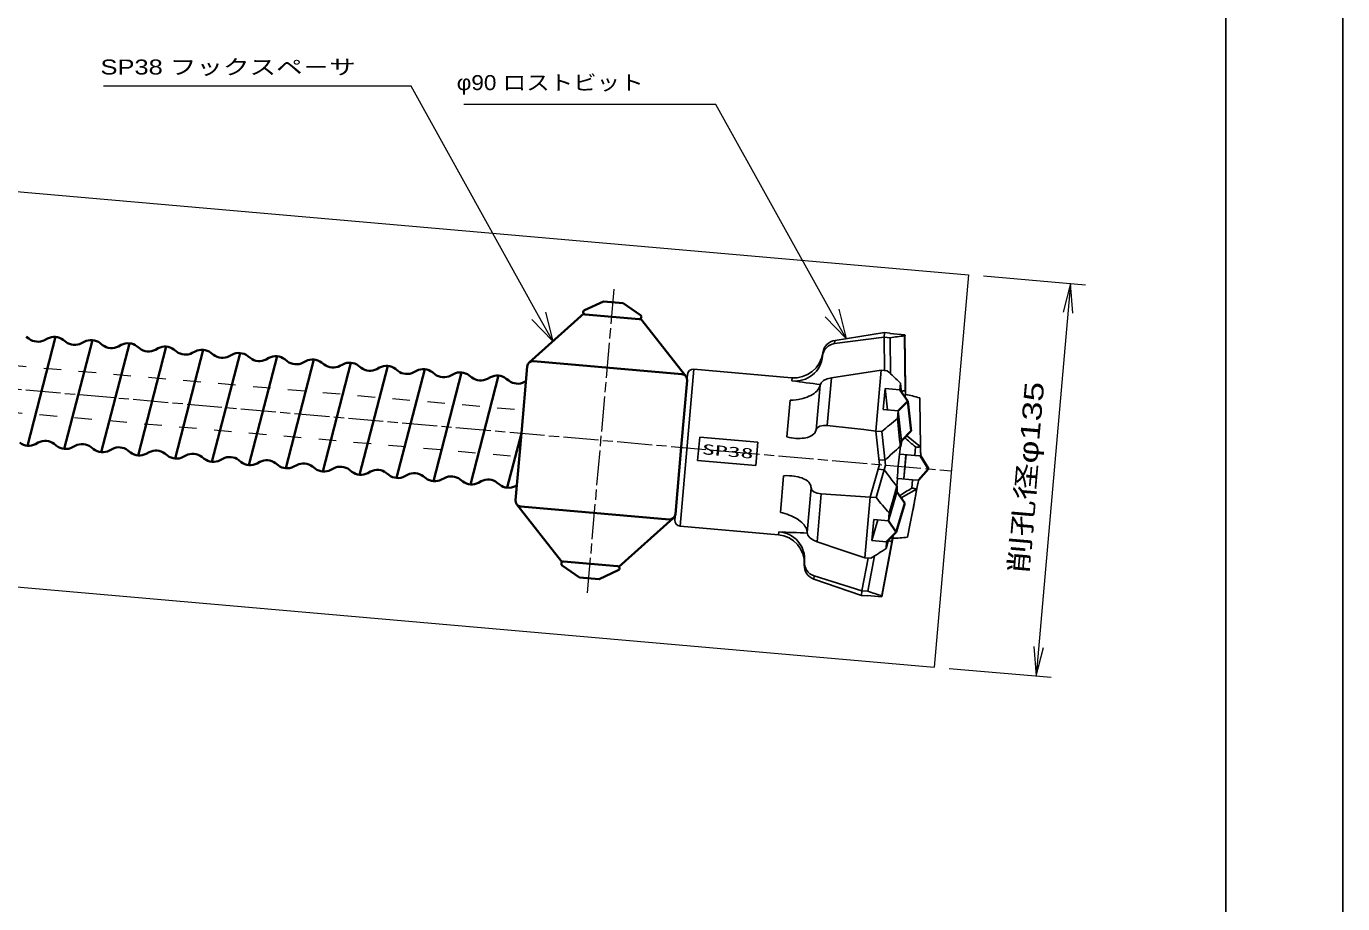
# Model space of a CAD drawing. Units: millimetres at full size, sheet at 1:1; details may follow other scales. Extents: x 0 to 1680, y -15 to 1188.
# Drawn here: x 1228.9 to 1680, y 586.6 to 887.3 of the extents above; entities that cross this region are included whole.
import ezdxf
from ezdxf.enums import TextEntityAlignment as Align

# ---------------------------------------------------------------- set-up
doc = ezdxf.new("R2010")
doc.units = ezdxf.units.MM
doc.linetypes.add('CHAIN', pattern=[18.5, 12, -1.5, 3.5, -1.5])
doc.linetypes.add('DASHED_SPACED', pattern=[12, 6, -6])
for name, color, linetype, lineweight in [('1 外形線', 7, 'Continuous', 35), ('2 細線', 3, 'Continuous', 20), ('3 隠れ線', 2, 'DASHED_SPACED', 13), ('4 中心線', 1, 'CHAIN', 15), ('6 寸法線', 4, 'Continuous', 13), ('7 枠・タイトル', 7, 'Continuous', 25), ('DEFPOINTS_8', 7, 'Continuous', 25)]:
    doc.layers.add(name, color=color, linetype=linetype, lineweight=lineweight)
doc.styles.add('txt', font='')
doc.styles.add('ＭＳ Ｐゴシック', font='')
doc.styles.get('txt').set_extended_font_data('txt')
doc.styles.get('ＭＳ Ｐゴシック').set_extended_font_data('MS PGothic')

# ---------------------------------------------------------------- blocks, each defined once
blk = doc.blocks.new('open_arrow')
at = {"color": 0, "linetype": 'Continuous', "lineweight": -2}
blk.add_lwpolyline([(7.5, 1.25), (0, 0), (7.5, -1.25)], dxfattribs=at)

msp = doc.modelspace()

# ---------------------------------------------------------------- linework, layer by layer
at = {"layer": '1 外形線'}
for p, q in [((1426.685, 793.03), (1420.149, 789.983)), ((1433.431, 792.439), (1426.685, 793.03)), ((1433.431, 792.439), (1439.339, 788.304)), ((1419.892, 788.833), (1401.235, 772.082)), ((1420.408, 788.56), (1438.837, 786.947)), ((1439.393, 787.127), (1454.858, 767.391)), ((1229.71, 780.25), (1228.86, 780.914)), ((1238.87, 780.847), (1229.233, 743.555)), ((1529.882, 781.172), (1529.914, 781.531)), ((1235.135, 779.775), (1236.087, 780.281)), ((1242.362, 779.143), (1241.512, 779.807)), ((1251.522, 779.74), (1241.885, 742.448)), ((1247.787, 778.668), (1248.739, 779.174)), ((1255.013, 778.036), (1254.164, 778.7)), ((1264.173, 778.634), (1254.536, 741.342)), ((1260.438, 777.561), (1261.39, 778.068)), ((1267.665, 776.929), (1266.815, 777.593)), ((1276.825, 777.527), (1267.188, 740.235)), ((1273.09, 776.455), (1274.042, 776.961)), ((1280.317, 775.822), (1279.467, 776.486)), ((1289.477, 776.42), (1279.84, 739.128)), ((1285.742, 775.348), (1286.694, 775.854)), ((1292.968, 774.715), (1292.119, 775.379)), ((1302.128, 775.313), (1292.491, 738.021)), ((1298.393, 774.241), (1299.345, 774.747)), ((1305.62, 773.609), (1304.77, 774.272)), ((1314.78, 774.206), (1305.143, 736.914)), ((1311.045, 773.134), (1311.997, 773.64)), ((1318.272, 772.502), (1317.422, 773.165)), ((1327.432, 773.099), (1317.795, 735.807)), ((1323.697, 772.027), (1324.649, 772.533)), ((1330.923, 771.395), (1330.074, 772.059)), ((1340.083, 771.992), (1330.446, 734.7)), ((1453.5, 768.098), (1402.694, 772.543)), ((1336.348, 770.92), (1337.3, 771.426)), ((1343.575, 770.288), (1342.725, 770.952)), ((1352.735, 770.885), (1343.098, 733.593)), ((1349, 769.813), (1349.952, 770.319)), ((1356.227, 769.181), (1355.377, 769.845)), ((1365.387, 769.779), (1355.75, 732.487)), ((1361.652, 768.706), (1362.604, 769.213)), ((1368.878, 768.074), (1368.029, 768.738)), ((1378.038, 768.672), (1368.401, 731.38)), ((1374.303, 767.6), (1375.255, 768.106)), ((1381.53, 766.967), (1380.68, 767.631)), ((1390.69, 767.565), (1381.053, 730.273)), ((1386.955, 766.493), (1387.907, 766.999)), ((1400.528, 770.724), (1398.523, 747.812)), ((1394.182, 765.86), (1393.332, 766.524)), ((1399.607, 765.386), (1400.083, 765.639)), ((1453.314, 743.018), (1455.318, 765.931)), ((1232.968, 744.628), (1232.016, 744.121)), ((1398.523, 747.812), (1393.705, 729.166)), ((1396.519, 724.899), (1398.523, 747.812)), ((1528.752, 745.234), (1528.404, 743.352)), ((1238.393, 744.153), (1239.242, 743.489)), ((1245.619, 743.521), (1244.667, 743.015)), ((1251.044, 743.046), (1251.894, 742.382)), ((1258.271, 742.414), (1257.319, 741.908)), ((1263.696, 741.939), (1264.546, 741.275)), ((1270.923, 741.307), (1269.971, 740.801)), ((1276.348, 740.832), (1277.197, 740.169)), ((1283.574, 740.2), (1282.622, 739.694)), ((1453.314, 743.018), (1451.309, 720.106)), ((1288.999, 739.725), (1289.849, 739.062)), ((1296.226, 739.093), (1295.274, 738.587)), ((1301.651, 738.619), (1302.501, 737.955)), ((1308.878, 737.986), (1307.926, 737.48)), ((1314.303, 737.512), (1315.152, 736.848)), ((1321.529, 736.879), (1320.577, 736.373)), ((1326.954, 736.405), (1327.804, 735.741)), ((1334.181, 735.773), (1333.229, 735.266)), ((1339.606, 735.298), (1340.456, 734.634)), ((1346.833, 734.666), (1345.881, 734.16)), ((1352.258, 734.191), (1353.107, 733.527)), ((1359.484, 733.559), (1358.532, 733.053)), ((1364.909, 733.084), (1365.759, 732.42)), ((1372.136, 732.452), (1371.184, 731.946)), ((1377.561, 731.977), (1378.411, 731.314)), ((1384.788, 731.345), (1383.836, 730.839)), ((1390.213, 730.87), (1391.062, 730.207)), ((1396.963, 729.985), (1396.487, 729.732)), ((1527.206, 729.655), (1527.223, 727.741)), ((1412.444, 703.704), (1396.979, 723.44)), ((1449.143, 718.288), (1398.337, 722.733)), ((1431.945, 701.998), (1450.602, 718.748)), ((1413, 703.883), (1431.429, 702.271)), ((1418.406, 698.391), (1412.498, 702.526)), ((1425.152, 697.801), (1431.688, 700.847)), ((1425.152, 697.801), (1418.406, 698.391))]:
    msp.add_line(p, q, dxfattribs=at)
at = {"layer": '1 外形線', "lineweight": 25}
for p, q in [((1505.815, 778.523), (1522.811, 780.703)), ((1522.953, 782.335), (1506.019, 779.652)), ((1522.953, 782.335), (1522.811, 780.703)), ((1522.811, 780.703), (1524.887, 780.521)), ((1522.811, 780.703), (1522.952, 769.296)), ((1524.866, 782.167), (1522.953, 782.335)), ((1524.849, 781.974), (1524.866, 782.167)), ((1529.914, 781.531), (1524.849, 781.974)), ((1524.887, 780.521), (1525.04, 768.187)), ((1505.815, 778.523), (1505.912, 779.636)), ((1501.745, 774.286), (1501.82, 775.15)), ((1455.497, 767.974), (1451.131, 718.068)), ((1457.605, 769.743), (1452.899, 715.96)), ((1491.072, 766.815), (1457.605, 769.743)), ((1521.821, 769.394), (1504.792, 766.832)), ((1521.821, 769.394), (1520, 748.582)), ((1523.897, 769.213), (1521.821, 769.394)), ((1491.24, 765.791), (1491.328, 766.792)), ((1499.533, 748.999), (1500.875, 764.34)), ((1503.357, 750.424), (1504.792, 766.832)), ((1522.571, 755.931), (1523.202, 763.149)), ((1523.198, 763.147), (1524.001, 755.805)), ((1523.202, 763.149), (1528.267, 762.706)), ((1528.468, 765.007), (1528.267, 762.706)), ((1489.557, 746.549), (1490.659, 759.143)), ((1530.086, 760.062), (1530.185, 761.196)), ((1530.185, 761.196), (1530.15, 761.199)), ((1535.055, 759.933), (1535.25, 750.198)), ((1527.635, 755.488), (1522.571, 755.931)), ((1527.635, 755.488), (1527.402, 752.827)), ((1535.329, 744.245), (1535.25, 750.198)), ((1459.64, 746.485), (1458.942, 738.511)), ((1479.564, 744.737), (1459.64, 746.48)), ((1479.564, 744.742), (1478.866, 736.768)), ((1520, 748.582), (1522.076, 748.4)), ((1520, 748.582), (1521.273, 737.075)), ((1522.076, 748.4), (1523.349, 736.894)), ((1535.328, 743.11), (1530.549, 747.063)), ((1528.061, 740.68), (1528.17, 740.671)), ((1528.17, 740.671), (1528.404, 743.352)), ((1528.17, 740.671), (1528.388, 740.652)), ((1528.388, 740.652), (1533.33, 740.219)), ((1530.351, 740.48), (1529.622, 732.146)), ((1530.335, 740.298), (1529.638, 732.328)), ((1533.582, 743.105), (1533.33, 740.219)), ((1533.33, 740.219), (1535.365, 740.041)), ((1535.345, 741.734), (1535.314, 744.245)), ((1535.385, 740.04), (1535.373, 740.908)), ((1478.866, 736.768), (1458.942, 738.511)), ((1518.022, 725.965), (1521.273, 737.075)), ((1520.098, 725.783), (1523.349, 736.894)), ((1520.806, 735.482), (1522.882, 735.3)), ((1523.166, 738.544), (1521.09, 738.726)), ((1487.292, 720.659), (1488.393, 733.254)), ((1527.206, 729.655), (1527.441, 732.337)), ((1527.441, 732.337), (1527.332, 732.346)), ((1527.659, 732.318), (1527.441, 732.337)), ((1532.601, 731.885), (1527.659, 732.318)), ((1532.601, 731.885), (1532.348, 729)), ((1534.636, 731.707), (1532.601, 731.885)), ((1534.493, 730.853), (1534.655, 731.706)), ((1496.45, 713.767), (1497.792, 729.108)), ((1499.875, 710.633), (1501.311, 727.04)), ((1518.022, 725.965), (1501.311, 727.04)), ((1533.955, 728.628), (1528.68, 725.632)), ((1532.76, 721.73), (1533.87, 727.574)), ((1533.86, 727.576), (1534.322, 730.044)), ((1518.022, 725.965), (1516.201, 705.152)), ((1520.098, 725.783), (1518.022, 725.965)), ((1518.646, 711.063), (1519.277, 718.28)), ((1518.646, 711.063), (1520.71, 718.155)), ((1519.277, 718.28), (1524.341, 717.837)), ((1524.574, 720.498), (1524.341, 717.837)), ((1452.899, 715.96), (1486.622, 713.01)), ((1486.622, 713.01), (1486.71, 714.011)), ((1525.868, 711.845), (1525.96, 712.899)), ((1523.71, 710.62), (1518.646, 711.063)), ((1525.535, 710.559), (1522.094, 692.154)), ((1523.508, 708.318), (1524.369, 711.288)), ((1523.71, 710.62), (1523.508, 708.318)), ((1525.535, 710.559), (1525.719, 712.655)), ((1495.484, 702.725), (1495.58, 703.821)), ((1517.332, 705.053), (1515.211, 693.844)), ((1516.201, 705.152), (1518.277, 704.97)), ((1519.58, 705.782), (1517.288, 693.662)), ((1498.755, 697.829), (1498.853, 698.941)), ((1498.755, 697.829), (1515.069, 692.212)), ((1515.211, 693.844), (1498.853, 698.941)), ((1515.069, 692.212), (1515.211, 693.844)), ((1515.069, 692.212), (1516.982, 692.045)), ((1517.288, 693.662), (1515.211, 693.844)), ((1516.982, 692.045), (1516.998, 692.238)), ((1516.998, 692.238), (1522.063, 691.795)), ((1522.063, 691.795), (1522.094, 692.154))]:
    msp.add_line(p, q, dxfattribs=at)
at = {"layer": '1 外形線', "color": 1}
for p, q in [((1528.265, 762.681), (1530.94, 758.835)), ((1530.94, 758.835), (1527.635, 755.488)), ((1532.057, 748.59), (1528.753, 745.243)), ((1535.365, 740.041), (1538.008, 735.609)), ((1538.008, 735.609), (1534.655, 731.706)), ((1527.223, 727.741), (1529.896, 723.871)), ((1529.896, 723.871), (1527.014, 713.967)), ((1524.341, 717.837), (1527.014, 713.967)), ((1527.014, 713.967), (1523.71, 710.62))]:
    msp.add_line(p, q, dxfattribs=at)
at = {"layer": '1 外形線', "lineweight": 25}
for points in [[(1529.882, 781.172), (1529.984, 771.81), (1530.075, 762.449)], [(1530.15, 761.199), (1530.129, 763.07), (1529.914, 781.531)], [(1500.875, 764.34), (1500.784, 763.919), (1500.626, 763.497), (1500.396, 763.069), (1500.096, 762.646), (1499.742, 762.247), (1499.324, 761.858), (1498.835, 761.477), (1498.283, 761.112), (1497.714, 760.791), (1497.095, 760.491), (1496.419, 760.21), (1495.697, 759.957), (1494.993, 759.749), (1493.496, 759.417), (1492.708, 759.297), (1491.691, 759.192), (1490.659, 759.143)], [(1504.792, 766.832), (1503.304, 766.47), (1502.074, 765.888), (1501.239, 765.153), (1500.875, 764.34)], [(1528.804, 761.906), (1528.723, 762.653), (1528.468, 765.007)], [(1528.754, 745.235), (1528.652, 746.178), (1527.635, 755.488)], [(1489.557, 746.549), (1490.317, 746.382), (1491.082, 746.245), (1491.858, 746.14), (1492.628, 746.07), (1494.074, 746.039), (1494.769, 746.078), (1495.442, 746.154), (1496.047, 746.26), (1496.617, 746.4), (1497.149, 746.573), (1497.64, 746.78), (1498.072, 747.012), (1498.788, 747.564), (1499.065, 747.882), (1499.236, 748.142), (1499.471, 748.702), (1499.533, 748.999)], [(1499.533, 748.999), (1499.907, 749.717), (1500.783, 750.228), (1502.033, 750.461), (1503.357, 750.424)], [(1503.357, 750.424), (1511.677, 749.507), (1515.839, 749.045), (1520, 748.582)], [(1527.402, 752.827), (1527.909, 748.094), (1528.159, 745.725), (1528.404, 743.352)], [(1535.345, 741.734), (1535.366, 741.214), (1535.371, 740.908)], [(1497.792, 729.108), (1497.773, 729.503), (1497.686, 729.894), (1497.528, 730.285), (1497.298, 730.665), (1497.01, 731.018), (1496.655, 731.357), (1496.228, 731.682), (1495.734, 731.986), (1495.217, 732.247), (1494.645, 732.484), (1494.011, 732.698), (1493.329, 732.882), (1491.945, 733.138), (1491.204, 733.221), (1490.431, 733.272), (1489.424, 733.29), (1488.393, 733.254)], [(1534.491, 730.853), (1534.434, 730.553), (1534.322, 730.044)], [(1501.311, 727.04), (1499.874, 727.266), (1498.736, 727.724), (1498.02, 728.359), (1497.792, 729.108)], [(1524.341, 717.837), (1526.959, 726.829), (1527.223, 727.741)], [(1527.206, 729.655), (1525.895, 725.072), (1525.235, 722.784), (1524.574, 720.498)], [(1533.955, 728.628), (1533.68, 726.851), (1533.375, 725.066), (1533.05, 723.276), (1532.713, 721.483), (1531.806, 716.83), (1530.876, 712.172)], [(1487.292, 720.659), (1488.052, 720.493), (1488.811, 720.293), (1489.576, 720.057), (1490.329, 719.788), (1491.037, 719.499), (1491.724, 719.181), (1492.386, 718.834), (1493.019, 718.46), (1494.105, 717.692), (1494.586, 717.281), (1495.022, 716.854), (1495.396, 716.428), (1495.72, 715.992), (1495.987, 715.552), (1496.197, 715.107), (1496.398, 714.43), (1496.45, 713.767)], [(1496.45, 713.767), (1496.684, 712.873), (1497.436, 711.969), (1498.596, 711.181), (1499.875, 710.633)], [(1499.875, 710.633), (1508.036, 707.889), (1512.118, 706.52), (1516.201, 705.152)], [(1522.063, 691.795), (1525.481, 709.937), (1525.826, 711.777)], [(1525.826, 711.777), (1525.853, 711.774), (1525.859, 711.774), (1525.861, 711.774)]]:
    msp.add_lwpolyline(points, dxfattribs=at)
at = {"layer": '1 外形線', "color": 1}
msp.add_lwpolyline([(1530.937, 758.86), (1531.955, 749.55), (1532.057, 748.606)], dxfattribs=at)
at = {"layer": '1 外形線'}
for centre, radius, start, end in [((1420.473, 789.307), 0.75, 114.38061, 265), ((1438.903, 787.694), 0.75, 265, 55.61939), ((1238.434, 775.866), 5, 52.00469, 117.99531), ((1232.788, 784.19), 5, 232.00469, 297.99531), ((1245.44, 783.083), 5, 232.00469, 297.99531), ((1251.086, 774.76), 5, 52.00469, 117.99531), ((1258.091, 781.976), 5, 232.00469, 297.99531), ((1263.737, 773.653), 5, 52.00469, 117.99531), ((1270.743, 780.87), 5, 232.00469, 297.99531), ((1276.389, 772.546), 5, 52.00469, 117.99531), ((1289.041, 771.439), 5, 52.00469, 117.99531), ((1283.395, 779.763), 5, 232.00469, 297.99531), ((1296.046, 778.656), 5, 232.00469, 297.99531), ((1301.692, 770.332), 5, 52.00469, 117.99531), ((1308.698, 777.549), 5, 232.00469, 297.99531), ((1314.344, 769.225), 5, 52.00469, 117.99531), ((1321.35, 776.442), 5, 232.00469, 297.99531), ((1326.996, 768.118), 5, 52.00469, 117.99531), ((1339.647, 767.011), 5, 52.00469, 117.99531), ((1402.52, 770.55), 2, 85, 175), ((1334.001, 775.335), 5, 232.00469, 297.99531), ((1346.653, 774.228), 5, 232.00469, 297.99531), ((1352.299, 765.904), 5, 52.00469, 117.99531), ((1359.305, 773.121), 5, 232.00469, 297.99531), ((1364.951, 764.798), 5, 52.00469, 117.99531), ((1371.956, 772.015), 5, 232.00469, 297.99531), ((1377.602, 763.691), 5, 52.00469, 117.99531), ((1384.608, 770.908), 5, 232.00469, 297.99531), ((1390.254, 762.584), 5, 52.00469, 117.99531), ((1453.326, 766.105), 2, 355, 85), ((1397.26, 769.801), 5, 232.00469, 297.99531), ((1229.669, 748.536), 5, 232.00469, 297.99531), ((1235.315, 740.213), 5, 52.00469, 117.99531), ((1242.32, 747.429), 5, 232.00469, 297.99531), ((1247.966, 739.106), 5, 52.00469, 117.99531), ((1254.972, 746.323), 5, 232.00469, 297.99531), ((1260.618, 737.999), 5, 52.00469, 117.99531), ((1267.624, 745.216), 5, 232.00469, 297.99531), ((1273.27, 736.892), 5, 52.00469, 117.99531), ((1280.275, 744.109), 5, 232.00469, 297.99531), ((1285.921, 735.785), 5, 52.00469, 117.99531), ((1292.927, 743.002), 5, 232.00469, 297.99531), ((1298.573, 734.678), 5, 52.00469, 117.99531), ((1305.579, 741.895), 5, 232.00469, 297.99531), ((1311.225, 733.571), 5, 52.00469, 117.99531), ((1318.23, 740.788), 5, 232.00469, 297.99531), ((1323.876, 732.464), 5, 52.00469, 117.99531), ((1330.882, 739.681), 5, 232.00469, 297.99531), ((1336.528, 731.358), 5, 52.00469, 117.99531), ((1343.534, 738.574), 5, 232.00469, 297.99531), ((1349.18, 730.251), 5, 52.00469, 117.99531), ((1356.185, 737.468), 5, 232.00469, 297.99531), ((1361.831, 729.144), 5, 52.00469, 117.99531), ((1368.837, 736.361), 5, 232.00469, 297.99531), ((1374.483, 728.037), 5, 52.00469, 117.99531), ((1381.489, 735.254), 5, 232.00469, 297.99531), ((1387.135, 726.93), 5, 52.00469, 117.99531), ((1394.14, 734.147), 5, 232.00469, 297.99531), ((1398.511, 724.725), 2, 175, 265), ((1449.317, 720.28), 2, 265, 355), ((1412.934, 703.136), 0.75, 85, 235.61939), ((1431.364, 701.524), 0.75, 294.38061, 85)]:
    msp.add_arc(centre, radius, start, end, dxfattribs=at)
at = {"layer": '1 外形線', "lineweight": 25}
for centre, radius, start, end in [((1506.471, 773.82), 4.749, 97.93564, 174.37132), ((1506.801, 774.714), 5, 99, 172.09581), ((1491.944, 776.777), 10, 265, 352.09581), ((1492.374, 775.131), 9.409, 263.08075, 354.84481), ((1457.435, 767.805), 1.946, 85, 175), ((1534.428, 751.343), 8.281, 264.13713, 276.23693), ((1532.187, 724.647), 4.356, 66.05137, 87.87733), ((1453.069, 717.898), 1.946, 175, 265), ((1485.775, 703.319), 9.728, 356.49871, 85), ((1486.21, 704.621), 9.403, 355.11957, 86.95488), ((1500.307, 703.454), 4.742, 175.55928, 252.13375), ((1500.339, 702.428), 4.864, 176.49871, 251)]:
    msp.add_arc(centre, radius, start, end, dxfattribs=at)
for centre, major_axis, ratio, start_param, end_param in [((1537.506, 735.655), (32.421, -34.944), 0.904988, 2.5128928, 2.6261273), ((1537.506, 735.655), (40.658, -47.923), 0.215443, 2.0366456, 2.1498801), ((1442.845, 743.937), (180.155, -16.175), 0.149222, 1.255786, 1.3122488), ((1537.506, 735.655), (19.348, -20.853), 0.904988, 2.6222848, 2.6731347), ((1543.565, 735.791), (30.937, -21.184), 0.482965, 2.1544191, 2.3135218), ((1537.506, 735.655), (47.119, 39.051), 0.321839, 1.5188388, 1.6320733), ((1543.61, 736.305), (31.602, -27.092), 0.034225, 4.2920699, 4.4189912), ((1537.506, 735.655), (28.119, 23.304), 0.321839, 1.6282308, 1.8253781), ((1530.376, 736.279), (-2.353, -26.891), 0.100855, 4.5568071, 4.8679708), ((1537.506, 735.655), (23.645, -27.833), 0.321839, 4.4578072, 4.6549545), ((1543.404, 733.955), (35.827, 21.193), 0.034225, 1.8641941, 1.9909471), ((1537.506, 735.655), (39.622, -46.639), 0.321839, 4.651112, 4.7643465), ((1442.845, 743.937), (180.226, -15.354), 0.149222, 4.9709365, 5.027321), ((1537.506, 735.655), (48.362, 40.135), 0.215443, 4.1333052, 4.2465397), ((1537.506, 735.655), (22.675, 17.177), 0.904988, 3.6103534, 3.6609005), ((1543.449, 734.469), (34.145, 15.49), 0.482965, 3.9696635, 4.1287662), ((1537.506, 735.655), (37.996, 28.783), 0.904988, 3.657058, 3.7702925)]:
    msp.add_ellipse(centre, major_axis=major_axis, ratio=ratio, start_param=start_param, end_param=end_param, dxfattribs=at)
at = {"layer": '2 細線'}
for p, q in [((1108.489, 840.945), (1551.795, 802.16)), ((1551.795, 802.16), (1540.029, 667.674)), ((1096.722, 706.458), (1540.029, 667.674))]:
    msp.add_line(p, q, dxfattribs=at)
at = {"layer": '3 隠れ線'}
for p, q in [((888.145, 800.495), (1399.22, 755.782)), ((886.75, 784.556), (1397.826, 739.842))]:
    msp.add_line(p, q, dxfattribs=at)
at = {"layer": '4 中心線'}
for p, q in [((251.882, 848.13), (1545.912, 734.917)), ((1421.209, 693.127), (1430.36, 797.727))]:
    msp.add_line(p, q, dxfattribs=at)
at = {"layer": '6 寸法線'}
for p, q in [((1556.856, 801.717), (1591.81, 798.659)), ((1586.75, 799.102), (1574.984, 664.616)), ((1507.282, 790.294), (1509.795, 780.251)), ((1409.305, 779.328), (1402.107, 786.769)), ((1409.305, 779.328), (1404.449, 788.07)), ((1406.792, 789.371), (1409.305, 779.328)), ((1509.795, 780.251), (1502.597, 787.691)), ((1509.795, 780.251), (1504.94, 788.993)), ((1545.09, 667.231), (1580.044, 664.173))]:
    msp.add_line(p, q, dxfattribs=at)
for points in [[(1404.449, 788.07), (1360.757, 866.733), (1255.257, 866.733)], [(1504.94, 788.993), (1465.193, 860.552), (1378.823, 860.552)]]:
    msp.add_lwpolyline(points, dxfattribs=at)
at = {"layer": '7 枠・タイトル'}
msp.add_line((1640, 1148), (1640, 40), dxfattribs=at)
at = {"layer": 'DEFPOINTS_8'}
msp.add_line((1680, 1188), (1680, 0), dxfattribs=at)

# ---------------------------------------------------------------- block references
at = {"layer": '6 寸法線', "xscale": 1.33, "yscale": 1.33}
for p, rotation in [((1586.75, 799.102), 265), ((1574.984, 664.616), 85)]:
    msp.add_blockref('open_arrow', p, dxfattribs=dict(at, rotation=rotation))

# ---------------------------------------------------------------- texts
at = {"layer": '1 外形線', "style": 'txt', "width": 1.85}
msp.add_text('SP38', height=3.519, rotation=355, dxfattribs=at).set_placement((1469.253, 741.629), align=Align.MIDDLE_CENTER)
at = {"layer": '6 寸法線', "style": 'ＭＳ Ｐゴシック'}
for s, width, p in [('SP38 フックスペ－サ', 1.3, (1254.28, 869.237)), ('φ90 ロストビット', 1.15, (1376.375, 863.891))]:
    msp.add_text(s, height=5.132, dxfattribs=dict(at, width=width)).set_placement(p, align=Align.BOTTOM_LEFT)
at = {"layer": '6 寸法線', "style": 'ＭＳ Ｐゴシック', "width": 1.4}
msp.add_text('削孔径φ135', height=6.598, rotation=85, dxfattribs=at).set_placement((1571.591, 732.67), align=Align.MIDDLE_CENTER)

doc.saveas('drawing.dxf')
